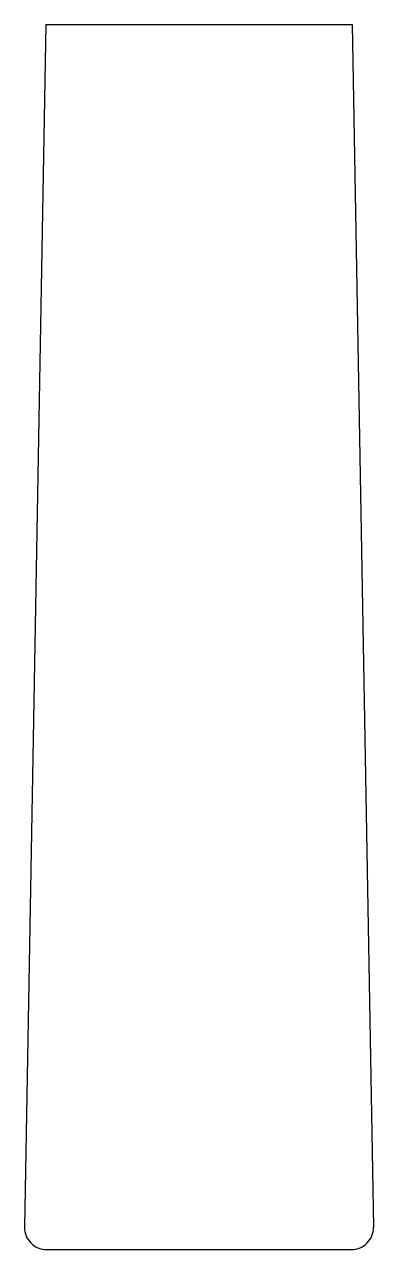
# Model space of a CAD drawing. Header units: millimetres. Extents: x 37 to 41, y 2.5 to 16.5.
import ezdxf

# ---------------------------------------------------------------- set-up
doc = ezdxf.new("R2010")
doc.units = ezdxf.units.MM
doc.header["$MEASUREMENT"] = 0
doc.layers.add('Ax', color=254, linetype='Continuous', lineweight=30)

msp = doc.modelspace()

# ---------------------------------------------------------------- linework, layer by layer
at = {"layer": 'Ax'}
for p, q in [((37.25, 16.5), (37.005, 2.754)), ((37.25, 16.5), (40.75, 16.5)), ((40.75, 16.5), (40.995, 2.754)), ((37.255, 2.5), (40.745, 2.5))]:
    msp.add_line(p, q, dxfattribs=at)
for centre, start, end in [((37.255, 2.75), 178.977, 270), ((40.745, 2.75), 270, 1.023)]:
    msp.add_arc(centre, 0.25, start, end, dxfattribs=at)

doc.saveas('drawing.dxf')
